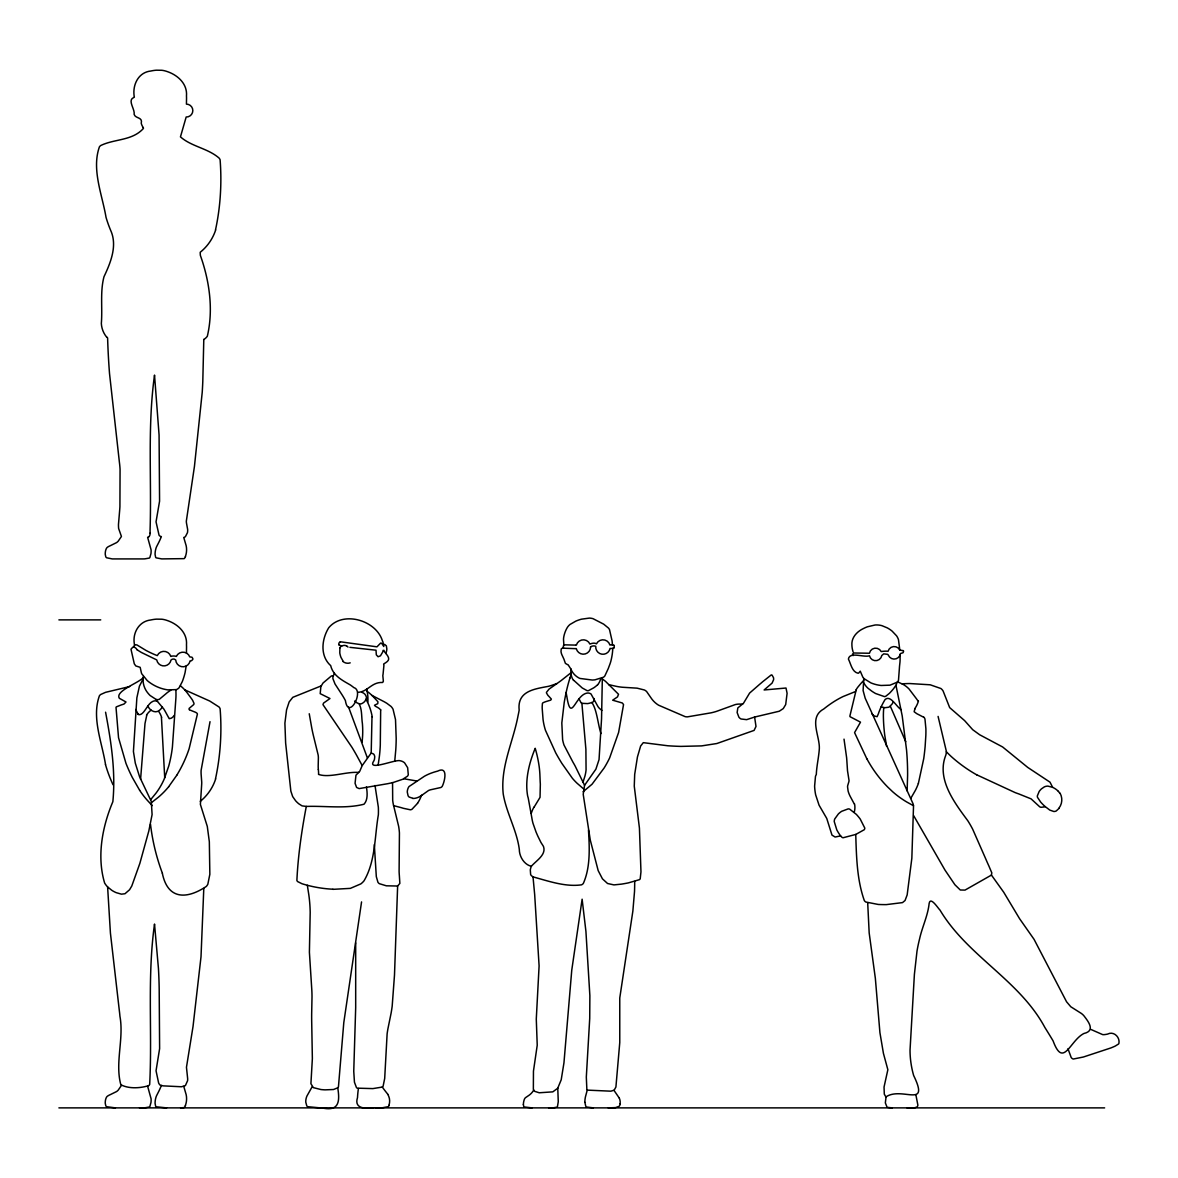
<?xml version="1.0" encoding="UTF-8"?>
<svg xmlns="http://www.w3.org/2000/svg" width="1178" height="1178" viewBox="0 0 1178 1178"><rect width="100%" height="100%" fill="white"/><g stroke="black" fill="none" stroke-linecap="round" stroke-linejoin="round"><path stroke-width="1.5" d="M863.783 678.425L863.106 690.544L865.182 698.186L913.068 803.794A13.091 13.091 0 0 1 913.524 805.973L911.846 858.232L907.163 894.912L905.043 900.522L902.495 902.613L886.312 904.616A157.602 157.602 0 0 1 878.228 904.454L865.786 902.009A5.492 5.492 0 0 1 864.328 900.581C856.877 879.598 856.45 856.539 855.743 834.451L864.24 829.724A3.151 3.151 0 0 0 864.799 828.09L860.19 818.99A66.086 66.086 0 0 0 856.362 814.396L849.632 809.109A5.816 5.816 0 0 0 848.175 808.888L841.637 811.318A24.252 24.252 0 0 0 838.383 813.924L834.731 818.975A8.158 8.158 0 0 0 834.23 821.522L836.792 829.872A48.048 48.048 0 0 0 840.267 835.467L841.887 837.234A3.284 3.284 0 0 0 843.095 837.749L855.743 834.451M392.554 782.634L392.686 800.318A55.395 55.395 0 0 0 393.319 804.368L398.65 826.382A70.901 70.901 0 0 1 399.43 832.949L399.106 871.308A67.868 67.868 0 0 0 399.357 875.637L399.857 883.426L397.634 886.018L394.497 975.031L392.186 1006.13A144.673 144.673 0 0 1 391.022 1013.551L387.915 1028.821A109.701 109.701 0 0 0 387.12 1033.872L384.691 1078.488L383.115 1086.175A3.284 3.284 0 0 1 382.173 1087.088L372.866 1088.605L357.287 1088.163A3.166 3.166 0 0 1 356.463 1087.589L354.445 1082.199L353.753 1071.258L355.682 1007.676L355.682 942.901M186.433 653.054L186.536 647.208A76.246 76.246 0 0 0 186.477 644.881C187.538 632.542 177.333 623.648 166.496 620.261A22.721 22.721 0 0 0 161.798 619.216L156.497 619.142A37.372 37.372 0 0 0 150.858 619.967C138.606 621.204 131.98 633.764 134.572 645.073M203.794 888.448L201.011 956.816L193.03 1026.48L186.463 1067.283L187.567 1077.782A12.516 12.516 0 0 1 187.582 1080.697L185.402 1085.586L181.456 1086.764L162.873 1085.851L159.737 1084.864L158.647 1083.068L156.041 1070.787L159.619 1048.611L159.192 989.181A492.831 492.831 0 0 0 158.441 968.463L154.524 924.053C147.073 977.401 152.418 1031.103 149.68 1084.437A3.49 3.49 0 0 1 148.693 1085.645C140.167 1088.295 128.682 1088.958 120.833 1084.717C114.811 1062.762 124.102 1038.834 119.92 1016.158A94.829 94.829 0 0 0 119.376 1011.019L110.423 933.109L107.61 886.901M374.324 844.641L376.312 876.623L377.932 882.248A5.728 5.728 0 0 0 379.345 883.677L386.34 885.812L397.634 886.018M203.794 339.5L202.793 381.613A456.004 456.004 0 0 1 202.218 392.407L194.444 466.4L186.33 521.147A16.168 16.168 0 0 0 186.477 523.061L187.626 529.32A12.251 12.251 0 0 1 187.435 532.721L185.402 536.653A4.624 4.624 0 0 1 183.753 537.477L186.168 545.723A19.437 19.437 0 0 1 185.388 556.531M612.796 648.327L612.693 650.079A61.624 61.624 0 0 1 611.043 660.416L610.867 661.138A37.549 37.549 0 0 1 609.748 664.598L608.923 666.763A50.536 50.536 0 0 0 608.319 668.441L604.829 675.966A8.084 8.084 0 0 1 603.504 677.217L594.993 679.824A57.266 57.266 0 0 1 592.313 680.045L579.974 678.44A15.285 15.285 0 0 1 578.427 677.689A17.375 17.375 0 0 1 571.772 670.9A14.563 14.563 0 0 1 570.874 669.03L568.091 664.76A19.142 19.142 0 0 0 567.457 664.583L565.396 663.361L564.188 659.916A12.413 12.413 0 0 0 563.806 658.885L561.803 654.585A12.649 12.649 0 0 1 561.008 651.493L561.229 648.931L562.539 648.033A7.274 7.274 0 0 1 563.496 648.003L564.792 648.209A22.677 22.677 0 0 0 566.117 648.298L574.084 648.607A63.038 63.038 0 0 0 576.278 648.607A7.245 7.245 0 0 0 590.576 647.031M907.134 790.88L907.605 775.433A269.777 269.777 0 0 0 906.927 754.818A322.227 322.227 0 0 0 906.545 750.003L902.215 715.944L895.957 685.272A8.04 8.04 0 0 0 896.738 683.181L897.842 681.429A3.843 3.843 0 0 0 898.49 680.28L899.388 668.235A50.448 50.448 0 0 1 899.624 665.29L899.948 662.419A35.237 35.237 0 0 0 900.08 660.195L900.095 659.547A88.865 88.865 0 0 0 900.066 655.837L900.051 655.027M371.203 753.007L373.603 754.038A4.918 4.918 0 0 1 374.737 756.865L374.486 759.192A9.527 9.527 0 0 1 373.794 760.973C366.461 771.84 395.896 758.912 400.211 760.782A8.82 8.82 0 0 1 404.584 762.843L407.647 767.688L408.28 774.668A4.344 4.344 0 0 1 407.455 776.214L402.714 779.276L393.452 782.398A87.054 87.054 0 0 1 385.397 784.092L359.157 788.597L356.61 787.464L355.064 783.296L355.962 775.212L359.717 771.325L362.206 765.582L371.203 753.007L371.983 716.769M186.168 665.968L185.093 672.505A72.962 72.962 0 0 1 182.31 681.591L179.085 687.761A6.317 6.317 0 0 1 177.083 689.233L175.905 690.175L175.993 694.24A65.188 65.188 0 0 1 175.831 698.996L172.415 746.955A127.43 127.43 0 0 1 168.748 765.995L164.11 779.291A70.312 70.312 0 0 1 155.938 793.236L150.651 799.685M883.75 707.536L883.471 711.762A86.539 86.539 0 0 0 883.456 719.228L883.5 720.73A182.561 182.561 0 0 0 884.722 735.072L886.592 746.292M362.132 742.066L362.456 738.223A91.84 91.84 0 0 0 362.677 728.298A141.728 141.728 0 0 0 362.426 723.807C361.381 717.343 362.235 708.7 358.848 703.575A10.543 10.543 0 0 1 355.756 702.044L354.622 701.043M394.733 761.238L395.764 749.974A191.823 191.823 0 0 0 396.191 738.459L395.514 719.596L393.069 709.303A11.721 11.721 0 0 0 391.008 706.417L386.767 703.251A104.238 104.238 0 0 0 384.146 701.72L371.968 695.418M140.58 779.335L144.997 723.528L146.764 715.237M620.202 1103.727L619.746 1105.406A3.225 3.225 0 0 1 619.024 1106.333L615.652 1107.585L608.201 1107.88M602.341 677.954L601.546 718.874L599.042 759.604L595.906 769.146L584.568 785.314L583.213 794.355L590.281 840.076L598.188 870.645L602.444 878.832L607.553 883.5L613.944 884.899L621.542 884.118A187.832 187.832 0 0 0 628.375 882.882L639.433 879.671A2.798 2.798 0 0 0 640.214 878.744L640.965 871.867L639.433 828.134L634.265 786.138L634.692 774.344L637.445 756.953L640.641 746.013L643.291 742.655L667.793 745.762A309.696 309.696 0 0 0 680.869 746.396L701.632 745.895L716.857 743.524L754.097 730.404L755.996 726.443L754.612 717.049L779.247 711.232L783.267 708.582L785.697 704.547L787.095 693.312L786.006 688.026L764.124 689.969L772.091 683.093L773.593 679.721A7.171 7.171 0 0 0 773.49 677.659L772.091 675.156A1.561 1.561 0 0 0 771.237 674.935L762.549 681.841A71.475 71.475 0 0 1 759.81 684.168L749.606 693.076L743.465 703.295L737.826 707.919L737.134 712.543L738.886 717.152A6.435 6.435 0 0 0 741.08 718.992L746.646 719.655L754.612 717.049M378.197 764.684L379.316 756.924A137.885 137.885 0 0 0 380.288 745.144L380.656 710.82A2.592 2.592 0 0 0 380.73 709.863M361.558 901.906L343.799 1022.578L338.454 1086.749A4.005 4.005 0 0 1 337.6 1087.854L333.507 1089.517L325.069 1089.856A79.294 79.294 0 0 1 320.946 1089.547L313.348 1087.633L310.918 1083.716L312.361 1058.639L311.684 1020.796A277.286 277.286 0 0 1 311.669 1014.067L312.008 996.721A139.593 139.593 0 0 0 311.802 989.888L309.402 952.222L310.197 912.361A146.514 146.514 0 0 0 308.827 894.853L307.325 885.282M210.023 721.687L201.114 770.324A38.653 38.653 0 0 0 201.114 774.02L201.718 782.045A31.806 31.806 0 0 1 201.644 784.872L200.393 804.441L207.299 826.426L209.331 841.74L209.846 874.297L207.829 884.236A9.836 9.836 0 0 1 206.253 886.474C187.125 899.226 167.791 900.169 162.343 873.296M366.432 786.978C367.3 792.426 368.081 799.862 364.017 804.221C345.36 808.991 325.408 805.752 306.295 806.429C301.671 830.799 298.019 855.832 296.885 880.467A3.549 3.549 0 0 0 297.636 881.586L301.98 883.736A124.146 124.146 0 0 0 332.873 889.213M334.419 673.345L333.079 676.511A5.919 5.919 0 0 0 332.932 678.705L335.038 684.02L341.87 694.534A82.386 82.386 0 0 1 345.404 700.571C348.482 720.921 364.679 690.809 353.871 687.613A64.437 64.437 0 0 0 350.234 684.904C342.091 680.236 333.05 675.642 330.694 665.629C319.886 655.955 321.565 639.301 328.75 627.741C342.975 610.513 376.062 620.07 382.408 640.832A8.467 8.467 0 0 1 382.997 642.201L383.792 646.516L381.672 643.321A1.796 1.796 0 0 0 380.641 643.085L376.96 646.84L340.28 641.774M886.047 1096.998L885.341 1102.902L886.916 1106.864A2.93 2.93 0 0 0 887.711 1107.394L892.276 1107.88M867.7 902.937L869.173 932.917L875.357 978.373L879.922 1032.65L883.426 1053.368L887.859 1069.712L884.045 1087.029L884.295 1094.141L885.885 1096.939C901.847 1086.057 930.075 1109.396 913.642 1075.485A93.99 93.99 0 0 1 910.623 1060.362A89.116 89.116 0 0 1 910.034 1050.069L914.393 974.442L916.999 951.132A161.563 161.563 0 0 1 919.576 938.91C922.197 926.953 927.881 915.704 929.147 903.438C930.384 895.913 938.159 908.474 940 910.093C967.432 956.08 1019.485 980.111 1044.871 1027.466A714.913 714.913 0 0 1 1053.088 1040.866C1063.439 1069.02 1069.918 1040.41 1083.966 1033.474C1095.673 1030.809 1088.413 1021.62 1083.804 1015.657A17.14 17.14 0 0 0 1081.36 1013.448L1070.817 1006.778L1066.576 1001.801L1034.048 939.322L1019.588 918.707L1003.73 892.261L991.434 875.077L991.817 872.869L988.813 865.83A239.988 239.988 0 0 1 985.677 858.733L972.675 829.194A109.23 109.23 0 0 0 967.786 820.713C954.43 802.674 936.657 779.321 945.522 755.937A11.515 11.515 0 0 0 946.317 751.166L938.086 716.415M215.5 229.916C220.463 207.122 221.92 182.914 220.095 159.752A6.612 6.612 0 0 0 219.079 158.073C207.873 148.251 191.425 146.632 180.455 136.854L186.168 117.02A6.45 6.45 0 0 0 192.824 110.703A6.45 6.45 0 0 0 186.433 104.12L186.536 98.26A76.246 76.246 0 0 0 186.477 95.948C187.538 83.594 177.333 74.715 166.496 71.328A22.721 22.721 0 0 0 161.798 70.282L156.497 70.194A37.372 37.372 0 0 0 150.858 71.019C137.988 72.3 132.098 85.626 134.336 97.2A7.686 7.686 0 0 1 133.6 97.597C127.239 100.38 135.102 109.156 134.13 114.325C135.382 118.787 142.847 116.828 141.257 123.248A11.883 11.883 0 0 0 143.318 127.622M215.5 778.864C220.419 756.07 222.024 731.847 220.095 708.7A6.612 6.612 0 0 0 219.079 707.021L209.743 701.043L184.725 689.837A36.724 36.724 0 0 0 181.545 686.745L180.455 685.802M587.307 1089.856L585.422 1096.954A28.316 28.316 0 0 0 584.833 1102.284M569.975 677.998L571.183 674.331M583.007 782.163L584.833 776.464A38.049 38.049 0 0 0 586.07 769.926L585.893 749.282L581.888 703.325A3.814 3.814 0 0 1 581.034 702.736L578.987 698.745M918.384 783.399L923.729 758.676A252.637 252.637 0 0 0 925.128 746.572L925.834 735.558A124.25 124.25 0 0 0 925.893 728.77L924.995 719.36A3.917 3.917 0 0 0 923.802 717.166M856.229 689.748L849.868 716.106A1.958 1.958 0 0 0 850.118 716.739L860.5 722.158L854.565 732.613L866.831 758.779M389.167 1105.2L388.799 1106.039A2.282 2.282 0 0 1 388.18 1106.687L382.423 1107.762A96.89 96.89 0 0 1 380.155 1107.835L375.105 1107.88M339.897 647.944L339.779 652.965A23.928 23.928 0 0 0 340.972 657.383L343.122 661.211M366.108 699.202L364.841 701.308A10.101 10.101 0 0 1 362.309 703.325A4.049 4.049 0 0 1 359.967 703.914L359.776 703.796M531.249 813.394L531.882 811.627A21.587 21.587 0 0 1 533.973 807.195M185.491 556.576L184.519 558.313A1.679 1.679 0 0 1 184.033 558.637L161.754 558.902L156.129 557.842A2.253 2.253 0 0 1 155.643 557.297L155.069 554.455A20.733 20.733 0 0 1 155.79 549.007L156.07 548.006A14.21 14.21 0 0 1 156.63 546.607L158.161 543.618A69.016 69.016 0 0 0 160.414 538.876L161.357 536.608A6.435 6.435 0 0 1 160.134 536.181L159.737 535.916A2.385 2.385 0 0 1 159.045 535.151L156.041 521.854L159.575 501.165L159.074 435.021L154.524 375.105C147.368 426.686 151.712 478.386 150.077 530.056A37.401 37.401 0 0 0 150.092 531.381L150.136 533.104M185.491 1105.524L184.519 1107.246A1.679 1.679 0 0 1 184.033 1107.57L180.602 1107.88M161.357 1085.542L160.414 1087.809A69.016 69.016 0 0 1 158.161 1092.551L156.63 1095.555A14.21 14.21 0 0 0 156.07 1096.939L155.776 1097.94A20.733 20.733 0 0 0 155.084 1103.403L155.643 1106.245A2.253 2.253 0 0 0 156.129 1106.79L166.613 1107.88M312.185 1086.69L306.987 1095.938A13.591 13.591 0 0 0 305.779 1102.166L306.751 1105.803A3.357 3.357 0 0 0 307.62 1106.687L320.225 1107.88M563.482 645.559L564.291 644.911A5.861 5.861 0 0 1 565.219 644.852L575.409 645.102M915.262 708.744L915.07 709.097A16.301 16.301 0 0 1 914.54 710.025L914.172 711.748L916.705 713.618A45.957 45.957 0 0 0 918.737 714.678L923.714 717.269M121.437 1085.424L118.242 1090.092A10.749 10.749 0 0 1 116.578 1091.55L110.261 1094.656A36.724 36.724 0 0 0 109.23 1095.113L107.625 1096.041A4.491 4.491 0 0 0 106.344 1097.498L105.74 1099.045A14.18 14.18 0 0 0 105.254 1103.3L105.77 1105.715A2.945 2.945 0 0 0 106.624 1106.716L115.429 1107.88M174.344 715.326L172.754 717.152A10.558 10.558 0 0 1 171.031 718.285L169.234 718.668A3.181 3.181 0 0 1 168.955 718.212L165.111 711.217A118.845 118.845 0 0 0 163.727 708.876L157.454 701.425M895.957 685.272L893.631 688.6A60.991 60.991 0 0 1 889.287 693.444L885.753 696.272A4.3 4.3 0 0 1 884.442 696.61L875.622 693.533A52.495 52.495 0 0 1 871.779 691.147L868.098 688.335A19.525 19.525 0 0 1 864.917 684.683L863.695 682.769M910.785 798.36L915.409 790.305A55.469 55.469 0 0 0 918.384 783.399M534.046 807.239L540.039 797.359L540.334 784.15A117.712 117.712 0 0 1 540.172 781.456L539.892 774.638A95.315 95.315 0 0 0 539.2 766.79A125.59 125.59 0 0 0 535.21 748.295C529.143 762.961 524.873 779.91 527.597 795.724A30.864 30.864 0 0 0 528.2 797.874L531.793 817.606A51.11 51.11 0 0 0 533.001 823.334L536.034 831.962A154.745 154.745 0 0 0 537.934 836.336L540.776 842.123A24.429 24.429 0 0 0 541.836 843.86L542.837 845.392A13.238 13.238 0 0 1 543.588 846.776C546.268 855.007 535.961 860.838 531.366 866.272A15.093 15.093 0 0 0 530.306 869.938L530.63 874.474A4.403 4.403 0 0 0 531.411 875.666L533.016 876.888L534.679 894.603L539.097 965.901L536.284 1019.073L537.227 1045.225L533.457 1071.141L533.354 1089.37L534.65 1091.329L539.229 1092.772L552.806 1091.859L557.724 1088.251L561.214 1079.784L563.953 1062.85L571.757 970.171L582.123 899.197L585.922 931.386L589.869 995.646L589.722 1018.381L586.32 1077.075L586.85 1089.282A2.165 2.165 0 0 0 587.675 1090.136L610.881 1091.181L614.194 1090.151L615.917 1086.985L619.761 1042.589L619.761 998.016L632.866 911.08L634.515 891.555A253.609 253.609 0 0 0 634.692 881.438M143.039 679.146L139.416 686.185L136.869 697.788L133.423 751.505L135.308 763.167L139.578 776.758L151.285 801.393L152.095 814.587L148.826 830.961L139.858 863.371L131.803 885.974L129.58 889.729L124.986 893.734L121.422 894.161L116.21 892.659A28.787 28.787 0 0 1 111.777 890.288L107.787 887.078A20.777 20.777 0 0 1 104.651 883.088C96.655 856.568 102.236 826.853 112.852 801.703C115.783 771.487 111.159 741.89 105.578 712.204M176.7 775.36L168.631 786.771M417.572 803.322L411.902 809.345A5.316 5.316 0 0 1 410.356 809.787L403.229 808.27A41.642 41.642 0 0 0 401.507 807.725L396.942 806.518A53.039 53.039 0 0 1 393.555 805.561M533.693 1090.21L532.279 1092.212A16.492 16.492 0 0 1 529.113 1095.216L525.491 1097.69A4.241 4.241 0 0 0 524.534 1098.971L524.254 1099.648A15.888 15.888 0 0 0 523.385 1104.493M1059.228 808.182L1056.239 810.965A4.933 4.933 0 0 1 1053.78 811.48L1049.789 810.081L1044.93 806.385A52.156 52.156 0 0 1 1040.557 801.938L1037.494 797.315A4.359 4.359 0 0 1 1037.332 795.916L1039.158 791.498A16.197 16.197 0 0 1 1041.485 788.848L1044.268 786.919A8.04 8.04 0 0 1 1047.919 786.124L1052.631 787.316L1049.996 782.163L1027.746 767.423L1002.625 746.97L979.669 734.763L972.719 729.712L964.635 720.641L949.674 707.61L943.092 690.956A9.777 9.777 0 0 0 940.913 688.526L930.222 684.801L909.872 683.549A112.514 112.514 0 0 0 902.142 683.858M991.42 875.092L965.018 890.097L960.291 890.008L954.902 884.737L944.992 870.1L913.627 815.603M863.754 680.516L863.032 681.178A44.955 44.955 0 0 0 860.014 684.521L858.35 686.524A18.495 18.495 0 0 0 856.156 689.704M881.173 706.8A12.914 12.914 0 0 0 885.046 707.683L888.403 707.271A5.875 5.875 0 0 0 889.581 706.697L892.188 703.899A14.725 14.725 0 0 0 893.16 702M571.05 672.712L561.523 680.28A120.009 120.009 0 0 1 558.608 682.386L549.051 689.115L546.518 692.252A1.988 1.988 0 0 0 546.489 692.973L547.888 695.329A26.137 26.137 0 0 0 548.815 696.272L551.348 699.069L550.759 700.1A10.955 10.955 0 0 1 549.935 700.365L546.386 701.44A45.942 45.942 0 0 0 544.486 702.103L543.043 702.751A1.605 1.605 0 0 0 542.395 703.664L542.174 706.977A63.244 63.244 0 0 0 542.219 708.7L543.073 719.64A60.917 60.917 0 0 0 545.473 730.331L555.721 752.875A226.294 226.294 0 0 0 561.862 763.373L572.375 778.275A64.805 64.805 0 0 0 576.94 783.12L583.419 788.745M422.033 795.135L428.498 790.526A12.398 12.398 0 0 1 430.456 789.805L440.881 787.493A4.874 4.874 0 0 0 442.177 786.433C444.71 781.618 448.509 765.671 437.583 771.148A61.02 61.02 0 0 0 430.736 773.298L429.764 773.681A48.858 48.858 0 0 0 424.404 776.258L409.075 786.521A8.305 8.305 0 0 0 408.162 788.053L407.75 789.157A10.484 10.484 0 0 0 407.279 792.087L408.089 795.768A4.314 4.314 0 0 0 409.193 797.064L412.727 798.286M151.623 802.512L158.308 797.27A80.914 80.914 0 0 0 168.645 786.786M896.944 682.298L890.023 685.169L881.1 685.478A36.754 36.754 0 0 1 870.94 682.901L863.96 678.616A8.393 8.393 0 0 1 862.797 677.07L860.249 671.151L859.027 672.682A1.531 1.531 0 0 1 858.07 673.242C852.047 672.02 850.869 663.832 848.41 659.076C849.544 651.243 863.813 657.78 869.482 655.778A6.288 6.288 0 0 0 881.807 655.498L883.721 653.864L887.505 654.305A2.327 2.327 0 0 1 888.389 655.292A6.288 6.288 0 0 0 900.404 653.569L903.055 652.73L903.555 651.508A4.27 4.27 0 0 0 903.379 650.668L899.815 650.079A6.288 6.288 0 0 0 888.079 651.257A26.608 26.608 0 0 0 881.218 651.567A6.288 6.288 0 0 0 869.438 653.245L853.623 652.995L852.489 654.217L853.137 655.601M143.142 677.674C138.695 683.034 114.575 691.133 119.39 698.363A24.134 24.134 0 0 0 120.171 698.745L126.002 702L124.073 703.988A35.62 35.62 0 0 1 121.467 704.856L116.401 706.844A2.091 2.091 0 0 0 116.018 707.404L118.536 737.708L125.972 763.359A169.985 169.985 0 0 0 132.26 777.347L139.637 790.261M170.869 690.146L169.072 691.339A27.477 27.477 0 0 0 165.803 693.901L159.369 699.276A5.375 5.375 0 0 1 156.262 699.526M583.125 791.719L592.048 784.224L604.152 767.953A103.311 103.311 0 0 0 609.63 757.94L618.612 732.451L623.545 704.547L622.293 702.986L612.678 700.203L617.522 696.875L618.509 694.269L605.801 681.635A19.393 19.393 0 0 0 604.285 680.413L602.341 679.043M591.812 702.471C596.907 709.362 597.85 724.087 600.942 733.585M840.591 835.894L835.114 837.028L831.977 835.099L826.75 818.43L819.063 805.178L815.662 794.855A53.466 53.466 0 0 1 814.616 786.124L815.47 776.449A7.466 7.466 0 0 1 816.31 774.564C816.604 766.009 818.828 757.13 819.343 748.398C819.711 735.366 808.402 717.284 823.716 709.009A114.163 114.163 0 0 1 831.535 703.222L833.685 701.808A91.383 91.383 0 0 1 843.036 696.566L855.508 691.53M321.049 685.964L292.792 697.332L289.155 701.926L286.563 709.833L284.899 723.159L285.636 743.024L290.848 791.115L292.674 796.593L295.56 800.701A26.667 26.667 0 0 0 298.917 803.897L302.054 805.87L306.295 806.429M556.899 683.564L551.849 685.331A66.999 66.999 0 0 1 548.433 686.332C534.37 689.042 517.083 690.985 519.159 710.128A120.009 120.009 0 0 1 518.099 715.517C513.21 741.801 500.282 766.672 503.227 793.987C506.422 813.115 516.892 830.313 519.321 849.544C519.321 856.656 524.298 864.74 531.366 866.272M1045.166 806.591L1044.857 806.694A35.473 35.473 0 0 1 1043.944 806.974L1041.102 807.283A3.946 3.946 0 0 1 1039.718 806.812L1031.074 798.861L1018.705 793.884A105.107 105.107 0 0 1 1015.053 792.558L976.695 774.8M176.052 689.616L167.821 689.881A40.774 40.774 0 0 1 147.279 680.619L141.713 673.757A9.63 9.63 0 0 1 141.257 672.196L140.167 667.322L135.794 665.938L134.292 663.803L130.979 649.196L132.893 647.105A4.55 4.55 0 0 1 134.69 647.399A4.506 4.506 0 0 1 136.913 649.652M129.668 686.568L105.564 692.325L100.734 694.475A7.657 7.657 0 0 0 99.438 695.727C91.413 717.696 102.044 742.346 105.519 764.493M358.642 772.429C345.831 771.516 329.354 778.216 318.546 774.402A10.455 10.455 0 0 1 318.561 773.917L318.575 773.372A12.737 12.737 0 0 0 318.575 772.518A33.234 33.234 0 0 0 318.472 771.075L318.34 769.484M333.315 675.76L332.034 675.833A2.974 2.974 0 0 0 331.224 676.098L322.978 683.063L320.872 686.597L320.195 693.651L329.987 698.525L323.582 703.075L322.949 704.606L351.942 747.294A271.058 271.058 0 0 1 356.61 755.289L362.102 765.42M321.918 1107.88C338.808 1111.708 340.103 1102.019 337.733 1087.721M548.624 1107.88L551.864 1107.865A55.027 55.027 0 0 0 553.41 1107.806L556.944 1107.143A1.841 1.841 0 0 0 557.43 1106.702L558.269 1101.725L557.768 1088.178M58.9 619.878L100.734 619.878M357.95 692.311C367.713 692.001 371.571 681.826 382.57 682.489A3.21 3.21 0 0 0 383.351 681.164L382.85 675.863A3.284 3.284 0 0 1 383.027 674.523L383.91 665.423A4.815 4.815 0 0 1 383.704 663.95C390.006 660.343 390.448 658.561 384.367 651.611A3.284 3.284 0 0 1 384.043 650.389L383.1 650.389A13.724 13.724 0 0 1 382.6 652.214L380.465 655.822L378.079 656.735L376.312 654.821L376.018 650.197L349.91 647.34M139.519 1107.88L143.024 1107.865A65.953 65.953 0 0 0 144.835 1107.806L149.238 1107.025A2.312 2.312 0 0 0 149.856 1106.495L150.961 1102.579A21.896 21.896 0 0 0 151.093 1098.824L147.633 1086.263M58.9 1107.88L1104.64 1107.88M373.352 1107.88C365.74 1108.66 353.812 1109.043 357.508 1097.572A94.903 94.903 0 0 1 358.406 1088.531M907.031 1107.88L911.949 1107.85A28.758 28.758 0 0 0 914.923 1107.688L916.749 1107.084A2.209 2.209 0 0 0 917.471 1106.348L917.662 1105.936A3.932 3.932 0 0 0 917.883 1105.155L915.969 1095.29M593.388 1107.88L586.615 1107.025A3.033 3.033 0 0 1 585.76 1106.23L584.862 1102.284M532.044 1107.88L524.21 1106.967A1.988 1.988 0 0 1 523.695 1106.333L523.371 1104.493M576.042 645.102L576.366 645.102A7.245 7.245 0 0 1 589.942 644.057A11.412 11.412 0 0 1 593.845 643.159A5.183 5.183 0 0 1 596.466 643.836A7.245 7.245 0 0 1 609.924 645.014A10.587 10.587 0 0 1 611.735 644.926L612.737 644.94A2.577 2.577 0 0 1 614.003 645.146M742.626 704.135L739.151 704.076A18.392 18.392 0 0 0 735.278 704.577L716.577 711.35A57.03 57.03 0 0 1 710.952 712.852L687.348 716.872A14.386 14.386 0 0 1 685.184 716.651L658.531 705.166A24.473 24.473 0 0 1 650.801 697.567L646.604 691.515A9.777 9.777 0 0 0 644.395 689.984L637.077 688.158L622.573 687.26A56.986 56.986 0 0 1 616.123 686.303L608.717 684.624M332.859 889.346L350.367 888.374L360.851 883.883A19.761 19.761 0 0 0 364.031 880.82C375.605 861.133 374.56 836.807 378.359 814.793A81.12 81.12 0 0 0 378.329 807.121L375.002 785.49M403.804 778.761L416.644 780.97M156.262 699.526L150.121 695.521A30.289 30.289 0 0 1 146.735 691.53L145.851 690.161A20.497 20.497 0 0 1 143.333 676.584M897.518 681.782L903.276 684.492A25.798 25.798 0 0 1 909.077 689.027L915.866 697.98A29.671 29.671 0 0 0 916.543 698.893L917.942 700.851M581.888 703.325L587.616 703.605A25.754 25.754 0 0 0 590.487 702.927A14.372 14.372 0 0 0 591.812 702.486M346.494 645.853L345.021 645.441A6.14 6.14 0 0 0 341.767 646.03L341.546 646.118A3.534 3.534 0 0 0 339.868 647.944M189.525 709.848L193.663 711.541A37.593 37.593 0 0 1 194.753 711.968A8.511 8.511 0 0 1 196.8 713.073A1.914 1.914 0 0 1 197.403 714.104L189.143 748.648A126.576 126.576 0 0 1 176.7 775.36M533.016 876.888C548.565 881.115 565.44 887.152 581.579 884.825A6.288 6.288 0 0 0 583.301 883.5C590.576 867.17 589.501 847.6 588.47 830.019M1090.637 1029.322L1102.593 1034.579A6.508 6.508 0 0 0 1103.757 1034.652L1104.11 1034.637A26.534 26.534 0 0 0 1107.585 1034.093C1113.666 1030.897 1120.013 1036.993 1118.953 1043.178A2.282 2.282 0 0 1 1118.496 1044.032L1115.242 1046.064A82.725 82.725 0 0 1 1110.81 1047.964L1083.362 1057.019L1073.349 1059.022A2.974 2.974 0 0 1 1072.274 1058.551L1071.906 1058.271A5.095 5.095 0 0 1 1071.17 1057.461L1067.99 1048.773M913.495 805.723L906.751 801.997A92.547 92.547 0 0 1 892.644 791.734L887.8 787.125A123.086 123.086 0 0 1 866.861 758.765M136.957 649.638L139.505 651.316A43.056 43.056 0 0 0 141.61 652.568L156.733 659.916A7.259 7.259 0 0 0 171.001 660.078L171.929 659.4A3.725 3.725 0 0 1 173.107 659.062L173.475 659.047A3.019 3.019 0 0 1 174.491 659.224L175.713 660.004A7.259 7.259 0 0 0 190.085 660.902A5.154 5.154 0 0 0 191.572 660.667L192.765 659.489A3.519 3.519 0 0 0 192.839 658.605L192.029 657.236L189.761 656.882A7.259 7.259 0 0 0 176.347 656.426L175.537 656.22A10.234 10.234 0 0 0 173.475 655.999A7.863 7.863 0 0 0 171.355 656.279L170.81 656.44A7.259 7.259 0 0 0 157.278 655.601A73.08 73.08 0 0 1 151.888 653.348L150.99 652.936A136.928 136.928 0 0 1 145.939 650.403L136.825 644.867L134.822 644.881A2.297 2.297 0 0 0 134.248 645.441L134.13 647.223M189.231 709.671L189.069 708.479L193.707 704.562A2.061 2.061 0 0 0 193.943 703.222L192.677 700.409A42.261 42.261 0 0 0 191.44 698.569L187.273 692.944A63.995 63.995 0 0 0 185.079 690.234L184.725 689.837M367.153 691.339L369.391 693.076A60.755 60.755 0 0 1 373.043 696.492L377.932 701.749L377.77 703.678A10.278 10.278 0 0 1 376.769 704.105L374.486 705.269L375.384 706.24A24.149 24.149 0 0 0 376.003 706.579L376.71 706.947A19.525 19.525 0 0 1 379.478 708.7L380.612 709.863M339.205 644.984L339.308 645.058A8.938 8.938 0 0 0 341.767 645.956M601.884 710.408L599.749 708.655A10.366 10.366 0 0 1 597.806 706.299L591.047 694.004A5.345 5.345 0 0 0 587.719 693.017C575.217 694.019 571.183 724.411 566.809 696.272A36.194 36.194 0 0 1 566.162 692.369M946.317 751.77L950.543 755.878A107.949 107.949 0 0 0 954.651 759.501A142.921 142.921 0 0 0 976.68 774.815M152.242 805.619L147.014 799.965A87.187 87.187 0 0 1 139.622 790.276M1058.389 791.38L1059.95 793.383M872.059 714.045L872.559 714.56A10.911 10.911 0 0 0 874.4 716.018L877.109 716.68L878.464 713.588A28.095 28.095 0 0 1 878.95 712.072L880.599 708.022A82.666 82.666 0 0 1 884.56 700.395A28.758 28.758 0 0 1 885.076 699.555C890.45 694.49 896.694 707.124 901.126 709.642M106.624 336.893L107.61 337.953A731.612 731.612 0 0 0 109.525 373.573L119.376 462.085A99.703 99.703 0 0 1 120.068 469.286L119.92 506.673A165.862 165.862 0 0 1 119.552 511.62L118.477 524.372A36.724 36.724 0 0 0 118.639 528.524L121.437 536.476L118.242 541.144A10.749 10.749 0 0 1 116.578 542.602L110.261 545.723A36.724 36.724 0 0 0 109.23 546.18L107.625 547.093A4.491 4.491 0 0 0 106.344 548.55L105.74 550.111A14.18 14.18 0 0 0 105.254 554.352L105.77 556.782A2.945 2.945 0 0 0 106.624 557.768L112.263 558.917L143.024 558.917A65.953 65.953 0 0 0 144.835 558.858L149.238 558.077A2.312 2.312 0 0 0 149.856 557.547L150.961 553.631A21.896 21.896 0 0 0 151.093 549.876L147.633 537.315A5.168 5.168 0 0 0 148.693 536.712M573.715 680.28L582.256 687.981L586.983 690.602A4.197 4.197 0 0 0 588.426 690.661L593.683 687.864A28.89 28.89 0 0 0 597.54 684.786M143.289 127.636L143.466 128.417C132.216 140.948 114.634 138.739 100.734 145.527A7.657 7.657 0 0 0 99.438 146.794C91.398 169.367 102.221 194.664 106.035 217.37A122.512 122.512 0 0 0 110.644 230.328C117.638 245.584 110.658 262.606 103.988 276.727C99.968 291.923 102.619 307.929 101.337 323.464A23.354 23.354 0 0 0 106.535 336.967M387.768 1094.229L385.869 1091.815A88.527 88.527 0 0 1 382.938 1087.927L382.276 1087.014M613.959 1090.327L619.083 1097.793M890.318 706.167L905.749 741.728M584.568 785.314L575.217 766.186A98.716 98.716 0 0 0 572.964 762.195L563.997 745.026A40.921 40.921 0 0 1 562.613 739.696L561.818 722.997L564.218 702.486A250.178 250.178 0 0 1 565.97 693.312L566.294 691.825A151.373 151.373 0 0 1 569.961 677.983M147.957 706.049C149.532 710.452 155.481 713.853 159.486 710.29A10.867 10.867 0 0 0 162.402 706.771M348.585 707.153L367.389 757.925M113.029 784.784L111.1 780.366A126.812 126.812 0 0 1 105.475 764.507M137.959 714.001L137.811 713.632A19.172 19.172 0 0 0 136.987 711.968L136.192 710.481A13.194 13.194 0 0 1 135.735 709.48M854.286 803.97L850.383 796.711A26.608 26.608 0 0 1 848.116 791.056L847.556 786.83A7.804 7.804 0 0 1 847.704 785.579L848.882 781.647A7.068 7.068 0 0 0 849.029 780.484L847.807 772.621A35.355 35.355 0 0 1 847.497 770.603L846.908 761.606A110.305 110.305 0 0 0 846.599 757.528L844.022 739.136M853.093 651.861L852.798 650.845A23.589 23.589 0 0 1 851.915 645.279C851.193 637.725 856.951 631.555 863.4 628.566A39.566 39.566 0 0 1 867.347 626.814L875.063 625.003A20.262 20.262 0 0 1 881.954 625.68L887.27 627.874A31.07 31.07 0 0 1 892.144 631.143L896.546 635.796A14.916 14.916 0 0 1 898.475 639.698L899.815 650.079M183.768 1086.425L186.168 1094.671A19.437 19.437 0 0 1 185.388 1105.479M161.445 717.431L164.729 777.833M309.24 713.75L311.787 728.151A167.836 167.836 0 0 0 313.996 738.002L318.148 754.995A31.055 31.055 0 0 1 318.384 757.587L318.193 766.274A37.917 37.917 0 0 0 318.34 769.484M563.879 645.073L563.54 640.007A14.239 14.239 0 0 1 563.629 637.813L563.909 636.194A29.494 29.494 0 0 1 566.294 629.346L567.281 627.55A13.032 13.032 0 0 1 570.019 624.458L575.821 621.13A41.848 41.848 0 0 1 581.49 619.172L589.383 618.097A14.99 14.99 0 0 1 593.049 618.686L603.666 624.149L608.481 628.08A10.101 10.101 0 0 1 609.512 629.612L612.074 640.847A41.245 41.245 0 0 1 612.398 644.94M570.785 668.765L571.021 672.167M571.035 672.373L571.08 673.256A13.311 13.311 0 0 0 573.495 680.442M150.062 533.119A4.8 4.8 0 0 1 148.84 536.844M203.779 339.485A11.485 11.485 0 0 0 207.328 336.245C213.571 309.785 209.493 280.982 200.393 255.493A27.433 27.433 0 0 1 200.275 254.301L200.201 252.283A47.37 47.37 0 0 0 215.662 229.975M387.695 1094.274A12.737 12.737 0 0 1 388.99 1105.141M346.509 645.838A4.668 4.668 0 0 1 347.966 647.09M339.102 645.043A2.032 2.032 0 0 1 340.324 641.981M365.99 699.276A53.864 53.864 0 0 1 372.189 716.739M361.867 692.311A6.391 6.391 0 0 1 366.476 699.246M366.608 689.174A38.152 38.152 0 0 1 367.845 701.926M421.93 795.017A14.121 14.121 0 0 1 412.727 798.507M421.326 795.768A35.384 35.384 0 0 1 417.527 803.293M385.736 653.51A11.618 11.618 0 0 0 386.649 650.595A11.5 11.5 0 0 0 386.84 648.931L386.355 645.853L384.646 644.41A2.061 2.061 0 0 0 383.557 644.705M350.205 662.846A7.451 7.451 0 0 1 342.916 661.462M854.551 803.911A17.199 17.199 0 0 1 854.212 812.275M918.442 700.984A25.018 25.018 0 0 1 914.894 708.493M1052.617 787.346A18.288 18.288 0 0 1 1058.389 791.38M1060.112 793.295A13.503 13.503 0 0 1 1059.037 808.034M162.402 873.281A208.256 208.256 0 0 1 150.504 824.276M215.662 778.908A47.37 47.37 0 0 1 200.275 801.335M137.959 714.001A16.61 16.61 0 0 0 138.179 714.531C143.849 716.268 146.941 704.135 152.404 701.632A5.168 5.168 0 0 1 157.469 701.381M146.528 715.105A17.243 17.243 0 0 1 151.078 710.172M158.839 711.689A21.498 21.498 0 0 1 161.622 717.373M613.9 645.691A2.459 2.459 0 0 1 614.032 648.047M613.488 648.18A10.558 10.558 0 0 1 610.057 648.445A7.245 7.245 0 0 1 601.87 654.188A7.245 7.245 0 0 1 595.759 646.31A5.389 5.389 0 0 0 590.517 646.958M563.511 648.091A2.047 2.047 0 0 1 563.702 645.75M600.736 678.631A15.402 15.402 0 0 1 597.614 684.83M594.213 698.539A4.417 4.417 0 0 1 592.77 702.206M619.113 1097.778A9.91 9.91 0 0 1 620.099 1103.712"/></g></svg>
